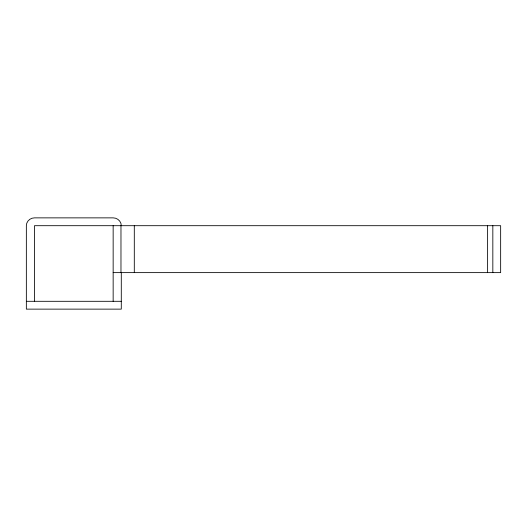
<?xml version="1.0" encoding="UTF-8"?>
<svg xmlns="http://www.w3.org/2000/svg" width="527" height="527" viewBox="0 0 527 527"><rect width="100%" height="100%" fill="white"/><g stroke="black" fill="none" stroke-linecap="round" stroke-linejoin="round"><path stroke-width="0.79" d="M113.153 272.624L500.65 272.624L500.65 225.694L34.486 225.694L34.486 301.306M26.35 301.306L121.289 301.306M121.289 225.694C121.362 221.393 117.383 217.77 113.153 217.868L34.486 217.868C30.256 217.77 26.278 221.393 26.35 225.694L26.35 309.132L121.289 309.132L121.289 272.321M492.831 225.694L492.831 272.624M487.613 225.694L487.613 272.624M134.299 225.694L134.299 272.624M120.973 225.694L120.973 272.624M113.153 225.694L113.153 301.306"/></g></svg>
